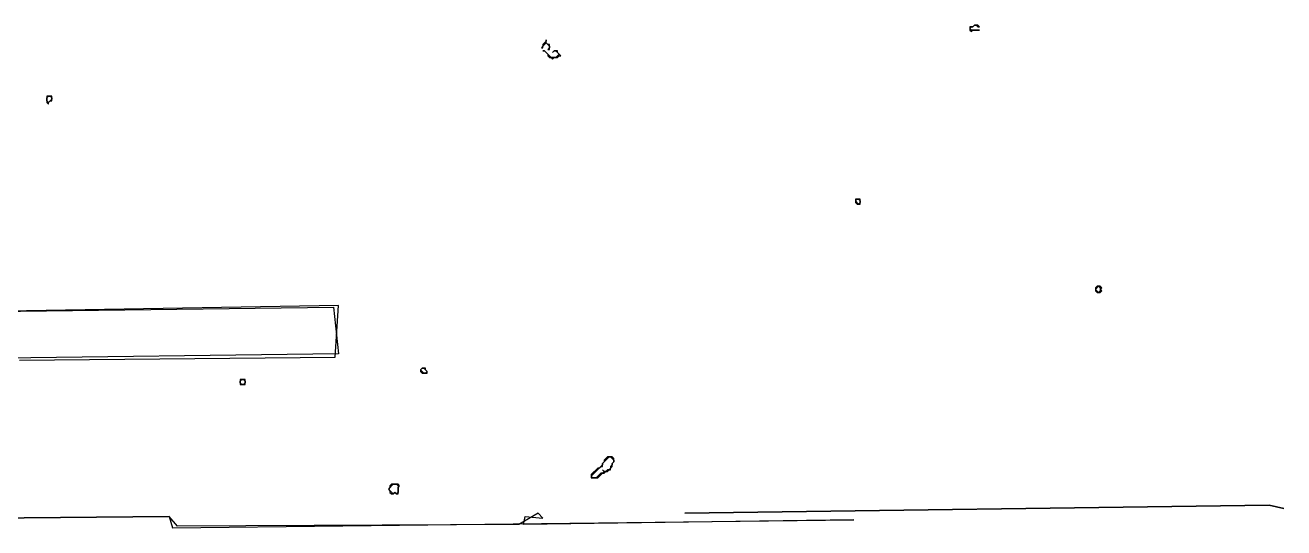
# Model space of a CAD drawing. Header units: inches. Extents: x 0 to 115, y 2 to 63.
# Drawn here: x 67.38 to 114.58, y 2.17 to 21.02 of the extents above; entities that cross this region are included whole.
import ezdxf

# ---------------------------------------------------------------- set-up
doc = ezdxf.new("R2010")
doc.units = ezdxf.units.IN

msp = doc.modelspace()

# ---------------------------------------------------------------- linework, layer by layer
for points in [[(103.1632, 20.9588), (103.1028, 21.0192), (102.982, 21.0192), (102.9216, 20.9588), (102.8008, 20.9588), (102.8008, 20.838), (102.8612, 20.7776), (102.9216, 20.838), (103.1632, 20.838), (102.8612, 20.838), (102.8008, 20.8984), (102.8612, 20.9588), (102.9216, 20.9588), (102.982, 21.0192), (103.0424, 21.0192), (103.1028, 20.9588)], [(103.1632, 20.9588), (103.1028, 21.0192), (102.982, 21.0192), (102.9216, 20.9588), (102.8008, 20.9588), (102.8008, 20.838), (102.8612, 20.7776), (102.9216, 20.838), (103.1632, 20.838), (102.8612, 20.838), (102.8008, 20.8984), (102.8612, 20.9588), (102.9216, 20.9588), (102.982, 21.0192), (103.0424, 21.0192), (103.1028, 20.9588)], [(86.9156, 20.4756), (86.9156, 20.4152), (86.7948, 20.2944), (86.7948, 20.234), (86.7344, 20.1736), (86.7948, 20.1736), (86.7948, 20.234), (86.9156, 20.3548), (87.0364, 20.234), (87.0364, 20.1736), (86.976, 20.1132), (87.0364, 20.1132), (87.0364, 20.2944), (86.976, 20.2944), (86.9156, 20.3548)], [(86.9156, 20.4756), (86.9156, 20.4152), (86.7948, 20.2944), (86.7948, 20.234), (86.7344, 20.1736), (86.7948, 20.1736), (86.7948, 20.234), (86.9156, 20.3548), (87.0364, 20.234), (87.0364, 20.1736), (86.976, 20.1132), (87.0364, 20.1132), (87.0364, 20.2944), (86.976, 20.2944), (86.9156, 20.3548)], [(86.7948, 20.0528), (86.8552, 20.0528), (86.976, 19.932), (86.976, 19.8716), (87.0364, 19.8112), (87.0968, 19.8112), (87.1572, 19.7508), (87.2176, 19.8112), (87.3384, 19.8112), (87.3988, 19.8716), (87.4592, 19.8716), (87.3384, 19.9924), (87.3384, 20.0528), (87.2176, 20.0528), (87.1572, 19.9924), (87.2176, 20.0528), (87.278, 20.0528), (87.3988, 19.932), (87.278, 19.8112), (87.0968, 19.8112), (86.8552, 20.0528)], [(86.7948, 20.0528), (86.8552, 20.0528), (86.976, 19.932), (86.976, 19.8716), (87.0364, 19.8112), (87.0968, 19.8112), (87.1572, 19.7508), (87.2176, 19.8112), (87.3384, 19.8112), (87.3988, 19.8716), (87.4592, 19.8716), (87.3384, 19.9924), (87.3384, 20.0528), (87.2176, 20.0528), (87.1572, 19.9924), (87.2176, 20.0528), (87.278, 20.0528), (87.3988, 19.932), (87.278, 19.8112), (87.0968, 19.8112), (86.8552, 20.0528)], [(68.3728, 18.3616), (68.1916, 18.3616), (68.1916, 18.12), (68.252, 18.0596), (68.252, 18.12), (68.3124, 18.1804), (68.3728, 18.1804)], [(68.3728, 18.3616), (68.1916, 18.3616), (68.1916, 18.12), (68.252, 18.0596), (68.252, 18.12), (68.3124, 18.1804), (68.3728, 18.1804)], [(68.1916, 18.1804), (68.1916, 18.3012), (68.252, 18.3616), (68.3124, 18.3616), (68.3728, 18.3012), (68.3728, 18.2408), (68.252, 18.12)], [(98.5124, 14.496), (98.5124, 14.3752), (98.5728, 14.3148), (98.6936, 14.3148), (98.6936, 14.496)], [(98.5124, 14.496), (98.5124, 14.3752), (98.5728, 14.3148), (98.6936, 14.3148), (98.6936, 14.496)], [(98.5124, 14.4356), (98.5728, 14.496), (98.6332, 14.496), (98.6936, 14.4356), (98.6936, 14.3752), (98.6332, 14.3148)], [(107.5724, 11.2344), (107.512, 11.174), (107.512, 11.0532), (107.5724, 10.9928), (107.6932, 10.9928), (107.7536, 11.0532), (107.6932, 11.1136), (107.7536, 11.174), (107.6932, 11.2344)], [(107.5724, 11.2344), (107.512, 11.174), (107.512, 11.0532), (107.5724, 10.9928), (107.6932, 10.9928), (107.7536, 11.0532), (107.6932, 11.1136), (107.7536, 11.174), (107.6932, 11.2344)], [(107.6328, 11.2344), (107.6932, 11.174), (107.6932, 11.0532), (107.6328, 10.9928), (107.512, 11.1136)], [(82.2044, 8.0936), (82.2044, 8.0332), (82.2648, 7.9728), (82.446, 7.9728), (82.446, 8.0332), (82.3856, 8.0936), (82.3856, 8.154), (82.2648, 8.154)], [(82.2044, 8.0936), (82.2044, 8.0332), (82.2648, 7.9728), (82.446, 7.9728), (82.446, 8.0332), (82.3856, 8.0936), (82.3856, 8.154), (82.2648, 8.154)], [(82.2044, 8.0936), (82.2648, 8.154), (82.3252, 8.154), (82.446, 8.0332), (82.3856, 7.9728), (82.3252, 7.9728)], [(75.4396, 7.7312), (75.4396, 7.55), (75.6208, 7.55), (75.6208, 7.7312)], [(75.4396, 7.7312), (75.4396, 7.55), (75.6208, 7.55), (75.6208, 7.7312)], [(75.4396, 7.6708), (75.5, 7.7312), (75.5604, 7.7312), (75.6208, 7.6708), (75.6208, 7.6104), (75.5604, 7.55), (75.5, 7.55), (75.4396, 7.6104)], [(89.4524, 4.7716), (89.392, 4.832), (89.2108, 4.832), (89.09, 4.7112), (89.09, 4.6508), (89.0296, 4.5904), (89.0296, 4.53), (88.9088, 4.4092), (88.8484, 4.4092), (88.6068, 4.1676), (88.6068, 4.0468), (88.8484, 4.0468), (89.0296, 4.228), (89.09, 4.228), (89.1504, 4.2884), (89.2108, 4.2884), (89.2712, 4.3488), (89.3316, 4.3488), (89.3316, 4.4092), (89.392, 4.4696), (89.392, 4.5904), (89.4524, 4.6508)], [(89.4524, 4.7716), (89.392, 4.832), (89.2108, 4.832), (89.09, 4.7112), (89.09, 4.6508), (89.0296, 4.5904), (89.0296, 4.53), (88.9088, 4.4092), (88.8484, 4.4092), (88.6068, 4.1676), (88.6068, 4.0468), (88.8484, 4.0468), (89.0296, 4.228), (89.09, 4.228), (89.1504, 4.2884), (89.2108, 4.2884), (89.2712, 4.3488), (89.3316, 4.3488), (89.3316, 4.4092), (89.392, 4.4696), (89.392, 4.5904), (89.4524, 4.6508)], [(89.3316, 4.832), (89.4524, 4.7112), (89.4524, 4.6508), (89.392, 4.5904), (89.392, 4.53), (89.3316, 4.4696), (89.3316, 4.4092), (89.2712, 4.3488), (89.2108, 4.3488), (89.1504, 4.2884), (89.09, 4.2884), (89.0296, 4.3488), (89.09, 4.2884), (89.0296, 4.228), (88.9692, 4.228), (88.788, 4.0468), (88.6672, 4.0468), (88.6068, 4.1072), (88.9692, 4.4696), (89.0296, 4.4696), (89.0296, 4.5904), (89.2712, 4.832)], [(81.1172, 3.8052), (81.0568, 3.7448), (81.0568, 3.6844), (80.9964, 3.624), (81.0568, 3.5636), (81.0568, 3.5032), (81.1172, 3.4428), (81.1776, 3.4428), (81.238, 3.5032), (81.2984, 3.4428), (81.3588, 3.4428), (81.3588, 3.6844), (81.4192, 3.7448), (81.3588, 3.8052)], [(81.1172, 3.8052), (81.0568, 3.7448), (81.0568, 3.6844), (80.9964, 3.624), (81.0568, 3.5636), (81.0568, 3.5032), (81.1172, 3.4428), (81.1776, 3.4428), (81.238, 3.5032), (81.2984, 3.4428), (81.3588, 3.4428), (81.3588, 3.6844), (81.4192, 3.7448), (81.3588, 3.8052)], [(81.1776, 3.8052), (81.2984, 3.8052), (81.3588, 3.7448), (81.3588, 3.5032), (81.2984, 3.4428), (81.238, 3.5032), (81.1776, 3.4428), (80.9964, 3.624)], [(114.5788, 2.8992), (114.0352, 3.02), (92.11, 2.718), (114.0352, 3.02)], [(114.5788, 2.8992), (114.0352, 3.02), (92.11, 2.718), (114.0352, 3.02)], [(98.452, 2.4764), (86.07, 2.2952), (86.1304, 2.5972), (86.7948, 2.5368), (86.6136, 2.718), (85.8888, 2.2952), (73.084, 2.2348), (72.782, 2.5972), (52.3668, 2.416), (72.782, 2.5972), (72.9028, 2.1744)], [(98.452, 2.4764), (86.07, 2.2952), (86.1304, 2.5972), (86.7948, 2.5368), (86.6136, 2.718), (85.8888, 2.2952), (73.084, 2.2348), (72.782, 2.5972), (52.3668, 2.416), (72.782, 2.5972), (72.9028, 2.1744)]]:
    msp.add_lwpolyline(points, close=True)
for points in [[(67.1648, 8.456), (79.0032, 8.5768), (79.124, 10.5096), (65.232, 10.268)], [(67.1648, 8.456), (79.0032, 8.5768), (79.124, 10.5096), (65.232, 10.268)], [(65.232, 10.268), (78.9428, 10.4492), (79.124, 8.6976), (65.6548, 8.5164)], [(65.232, 10.268), (78.9428, 10.4492), (79.124, 8.6976), (65.6548, 8.5164)]]:
    msp.add_lwpolyline(points)

doc.saveas('drawing.dxf')
